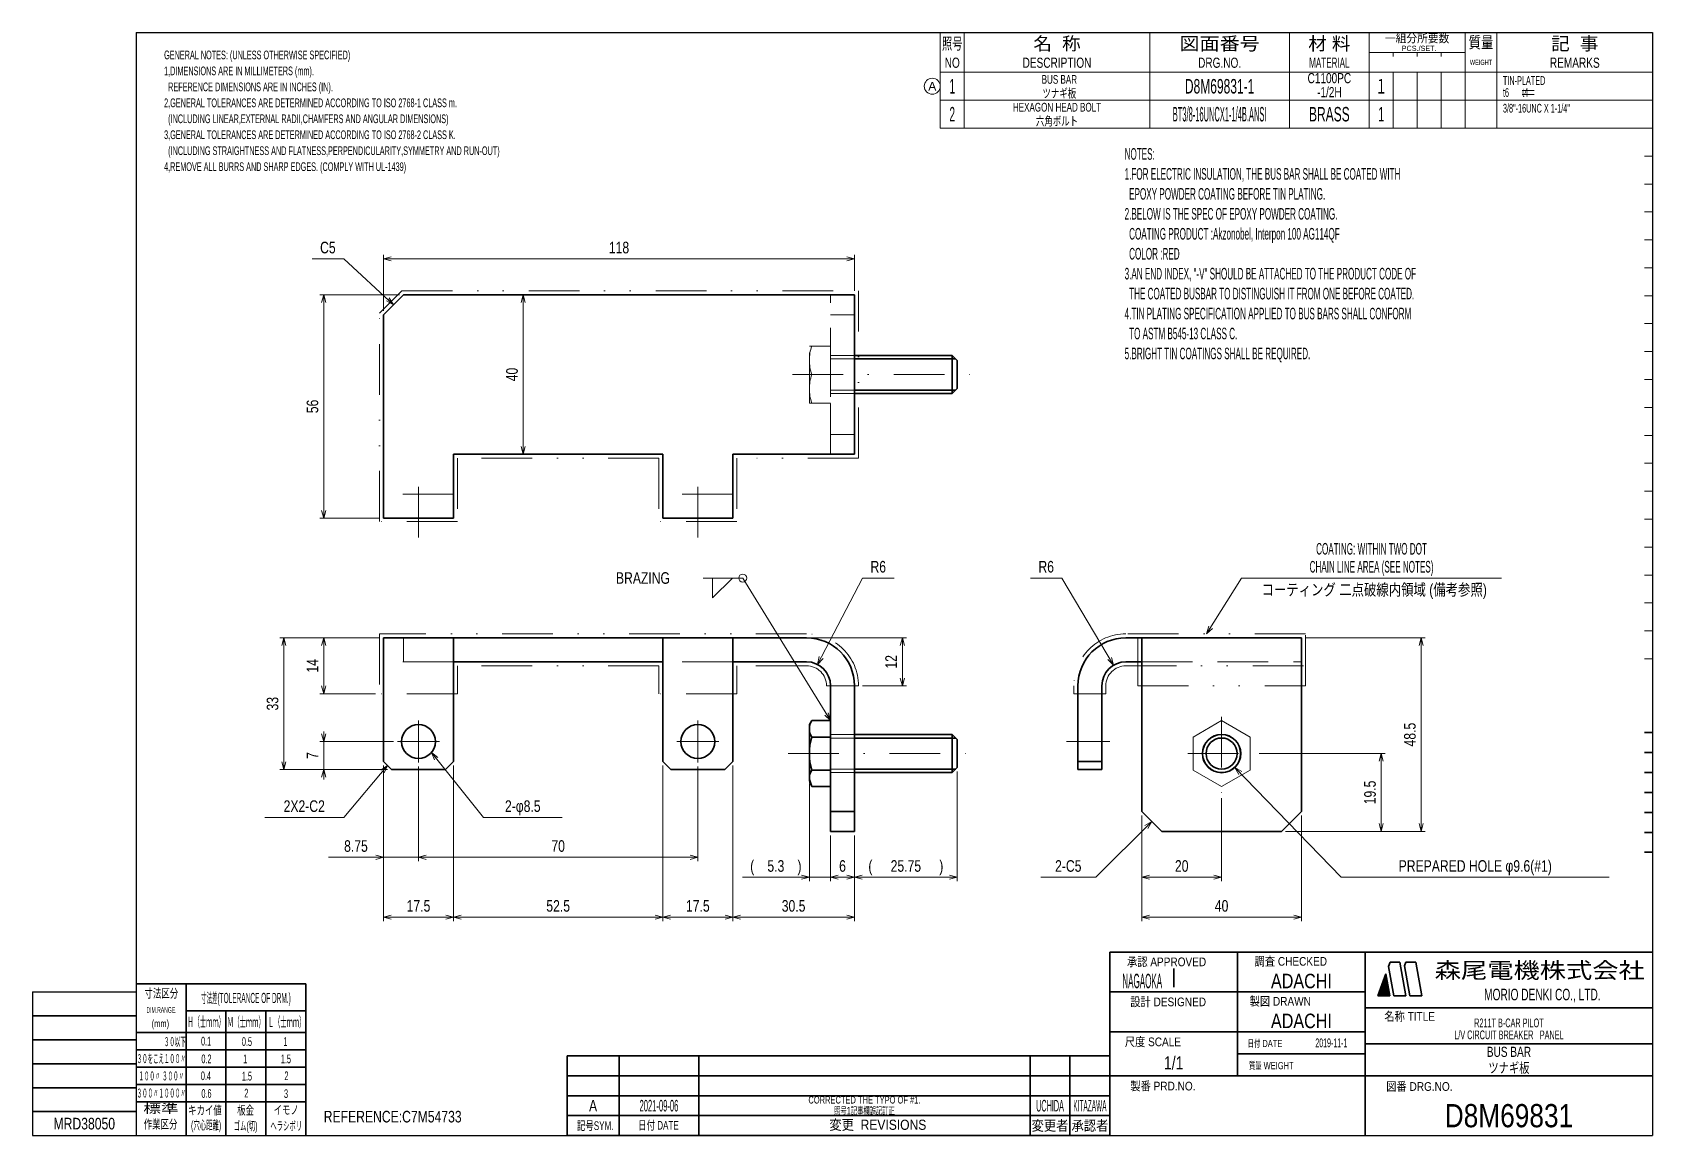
# Model space of a CAD drawing. Header units: millimetres. Extents: x 7 to 413, y 10 to 287.
import ezdxf
from ezdxf.enums import TextEntityAlignment as Align

# ---------------------------------------------------------------- set-up
doc = ezdxf.new("R2010")
doc.units = ezdxf.units.MM
for name, pattern in [('DASHDOT', [25.3, 12.7, -6.3, 0, -6.3]), ('DASHED', [19, 12.7, -6.3]), ('DIVIDE', [31.6, 12.7, -6.3, 0, -6.3, 0, -6.3])]:
    doc.linetypes.add(name, pattern=pattern)
for name, color, linetype in [('GR1_02', 7, 'Continuous'), ('GR1_03', 7, 'Continuous'), ('GR1_04', 7, 'Continuous'), ('GR1_16', 7, 'Continuous'), ('図面枠D8M', 7, 'Continuous'), ('表題、部品表', 7, 'Continuous'), ('表題、部品表_01', 7, 'Continuous'), ('表題、部品表_02', 7, 'Continuous'), ('表題、部品表_03', 7, 'Continuous')]:
    doc.layers.add(name, color=color, linetype=linetype)
doc.styles.add('HG丸ｺﾞｼｯｸM-PRO', font='')
doc.styles.get('HG丸ｺﾞｼｯｸM-PRO').set_extended_font_data('HG丸ｺﾞｼｯｸM-PRO')

# ---------------------------------------------------------------- blocks, each defined once
blk = doc.blocks.new('BLKF024')
at = {"layer": '図面枠D8M', "color": 4, "linetype": 'Continuous', "lineweight": 13}
for p, q in [((344.778471, 46.998727), (346.524087, 48.744343)), ((344.8594, 47.221078), (346.502888, 48.864566)), ((344.940329, 47.443428), (346.48169, 48.984789)), ((345.021258, 47.665778), (346.460491, 49.105012)), ((345.102186, 47.888128), (346.439293, 49.225235)), ((345.183115, 48.110479), (346.418094, 49.345457)), ((345.264044, 48.332829), (346.396896, 49.46568)), ((345.344973, 48.555179), (346.375697, 49.585903)), ((345.425902, 48.777529), (346.354499, 49.706126)), ((345.506831, 48.999879), (346.3333, 49.826349)), ((345.58776, 49.22223), (346.312102, 49.946572)), ((345.668689, 49.44458), (346.290903, 50.066794)), ((345.749617, 49.66693), (346.269705, 50.187017)), ((345.830546, 49.88928), (346.248506, 50.30724)), ((345.911475, 50.111631), (346.227307, 50.427463)), ((345.992404, 50.333981), (346.206109, 50.547686)), ((346.073333, 50.556331), (346.18491, 50.667909)), ((346.154262, 50.778681), (346.163712, 50.788131)), ((344.157871, 45.246757), (346.693675, 47.782561)), ((344.211969, 45.442276), (346.672477, 47.902784)), ((344.292898, 45.664626), (346.651278, 48.023006)), ((344.299292, 45.246757), (346.714874, 47.662338)), ((344.373827, 45.886976), (346.63008, 48.143229)), ((344.440714, 45.246757), (346.736072, 47.542115)), ((344.454756, 46.109327), (346.608881, 48.263452)), ((344.535684, 46.331677), (346.587682, 48.383675)), ((344.582135, 45.246757), (346.757271, 47.421892)), ((344.616613, 46.554027), (346.566484, 48.503898)), ((344.697542, 46.776377), (346.545285, 48.624121)), ((344.723556, 45.246757), (346.778469, 47.301669)), ((344.864978, 45.246757), (346.799668, 47.181447)), ((345.006399, 45.246757), (346.820866, 47.061224)), ((345.147821, 45.246757), (346.842065, 46.941001)), ((345.289242, 45.246757), (346.863263, 46.820778)), ((345.430663, 45.246757), (346.884462, 46.700555)), ((345.572085, 45.246757), (346.90566, 46.580332)), ((345.713506, 45.246757), (346.926859, 46.46011)), ((345.854927, 45.246757), (346.948057, 46.339887)), ((345.996349, 45.246757), (346.969256, 46.219664)), ((346.13777, 45.246757), (346.990455, 46.099441)), ((346.279191, 45.246757), (347.011653, 45.979218)), ((346.420613, 45.246757), (347.032852, 45.858995)), ((346.562034, 45.246757), (347.05405, 45.738773)), ((346.703455, 45.246757), (347.075249, 45.61855)), ((346.844877, 45.246757), (347.096447, 45.498327)), ((346.986298, 45.246757), (347.117646, 45.378104)), ((347.12772, 45.246757), (347.138844, 45.257881))]:
    blk.add_line(p, q, dxfattribs=at)
blk = doc.blocks.new('BLKF023')
at = {"layer": '図面枠D8M', "color": 2, "linetype": 'Continuous', "lineweight": 25}
for p, q in [((33, 286.75), (413, 286.75)), ((33, 286.75), (33, 10.25)), ((413, 286.75), (413, 10.25)), ((7, 46.25), (7, 10.25)), ((7, 46.25), (33, 46.25)), ((7, 10.25), (413, 10.25))]:
    blk.add_line(p, q, dxfattribs=at)
at = {"layer": '図面枠D8M', "color": 4, "linetype": 'Continuous', "lineweight": 13}
for p, q in [((413, 269.75), (411, 269.75)), ((413, 262.75), (411, 262.75)), ((413, 255.75), (411, 255.75)), ((413, 248.75), (411, 248.75)), ((413, 241.75), (411, 241.75)), ((413, 234.75), (411, 234.75)), ((413, 227.75), (411, 227.75)), ((413, 220.75), (411, 220.75)), ((413, 213.75), (411, 213.75)), ((413, 206.75), (411, 206.75)), ((413, 199.75), (411, 199.75)), ((413, 192.75), (411, 192.75)), ((413, 185.75), (411, 185.75)), ((413, 178.75), (411, 178.75)), ((413, 171.75), (411, 171.75)), ((413, 164.75), (411, 164.75)), ((413, 157.75), (411, 157.75)), ((413, 150.75), (411, 150.75)), ((413, 143.75), (411, 143.75)), ((413, 136.75), (411, 136.75)), ((411, 129.75), (413, 129.75))]:
    blk.add_line(p, q, dxfattribs=at)
at = {"layer": '図面枠D8M', "color": 3, "linetype": 'Continuous', "lineweight": 35}
for p, q in [((413, 111.25), (411, 111.25)), ((413, 106.25), (411, 106.25)), ((413, 101.25), (411, 101.25)), ((413, 96.25), (411, 96.25)), ((413, 91.25), (411, 91.25)), ((413, 86.25), (411, 86.25)), ((413, 81.25), (411, 81.25)), ((277, 56.25), (277, 10.25)), ((277, 56.25), (413, 56.25)), ((309, 56.25), (309, 25.25)), ((341, 56.25), (341, 10.25)), ((346.84, 52.65), (347.23, 53.75)), ((347.23, 53.75), (349.64, 53.75)), ((351.14, 45.25), (349.64, 53.75)), ((351.18, 53.75), (350.82, 52.76)), ((351.18, 53.75), (353.64, 53.75)), ((355.14, 45.25), (353.64, 53.75)), ((293, 52.17), (293, 47.48)), ((344.14, 45.25), (346.16, 50.8)), ((347.14, 45.25), (346.16, 50.8)), ((348.14, 45.25), (346.84, 52.65)), ((352.14, 45.25), (350.82, 52.76)), ((33, 48.25), (75.5, 48.25)), ((45.5, 48.25), (45.5, 10.25)), ((75.5, 48.25), (75.5, 10.25)), ((277, 46.25), (341, 46.25)), ((344.14, 45.25), (347.14, 45.25)), ((348.14, 45.25), (351.14, 45.25)), ((352.14, 45.25), (355.14, 45.25)), ((45.5, 41.55), (75.5, 41.55)), ((55.5, 41.55), (55.5, 10.25)), ((65.5, 41.55), (65.5, 10.25)), ((341, 42.25), (413, 42.25)), ((7, 40.25), (33, 40.25)), ((7, 34.25), (33, 34.25)), ((33, 36.05), (75.5, 36.05)), ((277, 36.25), (341, 36.25)), ((341, 33.25), (413, 33.25)), ((33, 31.72), (75.5, 31.72)), ((309, 30.75), (341, 30.75)), ((7, 28.25), (33, 28.25)), ((33, 27.4), (75.5, 27.4)), ((277, 25.25), (413, 25.25)), ((7, 22.25), (33, 22.25)), ((33, 23.07), (75.5, 23.07)), ((33, 16.25), (7, 16.25)), ((33, 18.75), (75.5, 18.75))]:
    blk.add_line(p, q, dxfattribs=at)
at = {"layer": '図面枠D8M', "color": 4, "linetype": 'Continuous', "lineweight": 13}
blk.add_blockref('BLKF024', (0, 0), dxfattribs=at)
at = {"layer": '図面枠D8M', "color": 4, "linetype": 'Continuous', "lineweight": 13, "style": 'HG丸ｺﾞｼｯｸM-PRO'}
for s, height, width, p in [('承認 APPROVED', 2.1818, 0.863151, (291.21, 53.79)), ('調査 CHECKED', 2.182, 0.863174, (322.34, 53.92)), ('寸法差(TOLERANCE OF DRM.)', 2.5455, 0.382528, (60.52, 44.75)), ('設計 DESIGNED', 2.1818, 0.862613, (291.61, 43.76)), ('製図 DRAWN', 2.182, 0.863099, (319.7, 43.9)), ('DIM.RANGE.', 1.455, 0.522543, (39.35, 41.74)), ('名称 TITLE', 2.182, 0.862489, (352.13, 40.11)), ('Ｈ（士ｍｍ）', 2.545, 0.439786, (50.53, 38.76)), ('Ｍ（士ｍｍ）', 2.545, 0.439786, (60.52, 38.71)), ('Ｌ（士ｍｍ）', 2.545, 0.439786, (70.7, 38.71)), ('３０以下', 2.182, 0.44793, (42.7, 33.77)), ('0.1', 2.182, 0.522424, (50.53, 33.92)), ('0.5', 2.182, 0.522424, (60.76, 33.82)), ('1', 2.18, 0.521199, (70.42, 33.82)), ('尺度 SCALE', 2.182, 0.862581, (287.78, 33.74)), ('日付 DATE', 1.818, 0.618255, (315.88, 33.34)), ('３０をこえ１００〃', 2.182, 0.44793, (39.29, 29.52)), ('0.2', 2.182, 0.522424, (50.62, 29.48)), ('1', 2.18, 0.521199, (60.33, 29.48)), ('1.5', 2.182, 0.522424, (70.52, 29.48)), ('質量 WEIGHT', 1.818, 0.618812, (317.46, 27.8)), ('１００〃 ３００〃', 2.182, 0.448161, (39.29, 25.18)), ('0.4', 2.182, 0.522424, (50.48, 25.24)), ('1.5', 2.182, 0.522424, (60.76, 25.15)), ('2', 2.18, 0.521199, (70.66, 25.24)), ('３００〃１０００〃', 2.182, 0.44793, (39.29, 20.89)), ('0.6', 2.182, 0.522424, (50.62, 20.81)), ('2', 2.18, 0.521199, (60.62, 20.9)), ('3', 2.18, 0.521199, (70.56, 20.76)), ('製番 PRD.NO.', 2.182, 0.863299, (290.29, 22.66)), ('図番 DRG.NO.', 2.182, 0.863083, (354.56, 22.56)), ('キカイ値', 2.182, 0.692256, (50.24, 16.58)), ('板金', 2.182, 0.692256, (60.43, 16.58)), ('イモノ', 2.182, 0.692256, (70.61, 16.67))]:
    blk.add_text(s, height=height, dxfattribs=dict(at, width=width)).set_placement(p, align=Align.MIDDLE_CENTER)
at = {"layer": '図面枠D8M', "color": 2, "linetype": 'Continuous', "lineweight": 25, "style": 'HG丸ｺﾞｼｯｸM-PRO', "width": 1.206081}
blk.add_text('森尾電機株式会社', height=4, dxfattribs=at).set_placement((384.72, 51.68), align=Align.MIDDLE_CENTER)
at = {"layer": '図面枠D8M', "color": 4, "linetype": 'Continuous', "lineweight": 13, "style": 'HG丸ｺﾞｼｯｸM-PRO'}
for s, height, width, p in [('寸法区分', 2.182, 0.692256, (39.31, 44.15)), ('(mm)', 1.818, 0.619256, (39.07, 36.89)), ('標準', 2.182, 1.489301, (39.21, 15.25)), ('作業区分', 2.182, 0.692256, (39.12, 11.35)), ('(穴心距離)', 2.182, 0.521231, (50.53, 11.11)), ('ゴム(切)', 2.182, 0.521232, (60.43, 10.92)), ('ヘラシボリ', 2.182, 0.521228, (70.61, 10.92))]:
    blk.add_text(s, height=height, dxfattribs=dict(at, width=width)).set_placement(p, align=Align.BOTTOM_CENTER)
at = {"layer": '図面枠D8M', "color": 3, "linetype": 'Continuous', "lineweight": 35, "style": 'HG丸ｺﾞｼｯｸM-PRO', "width": 0.652197}
blk.add_text('MORIO DENKI CO., LTD.', height=2.9091, dxfattribs=at).set_placement((385.38, 45.61), align=Align.MIDDLE_CENTER)
blk = doc.blocks.new('BLKF025')
at = {"layer": '図面枠D8M', "color": 3, "linetype": 'Continuous', "lineweight": 35, "style": 'HG丸ｺﾞｼｯｸM-PRO'}
for s, height, width, p in [('NAGAOKA', 3.636, 0.414524, (285.11, 49)), ('ADACHI', 3.636, 0.830909, (325, 49)), ('ADACHI', 3.636, 0.830909, (325, 39)), ('L/V CIRCUIT BREAKER\u3000PANEL', 2.1818, 0.522183, (377, 35.5)), ('R211T B-CAR PILOT', 2.1818, 0.522123, (377, 38.5)), ('2019-11-1', 2.182, 0.482367, (332.5, 33.5)), ('BUS BAR', 2.545, 0.742441, (377, 31.25)), ('1/1', 3.273, 0.80628, (293, 28.5)), ('A', 2.91, 0.782973, (147.5, 17.75)), ('2021-09-06', 2.909, 0.488281, (164, 17.75)), ('UCHIDA', 2.909, 0.3908, (262, 17.75)), ('KITAZAWA', 2.909, 0.335, (272, 17.75)), ('D8M69831', 5.818, 0.845432, (377, 15.25))]:
    blk.add_text(s, height=height, dxfattribs=dict(at, width=width)).set_placement(p, align=Align.MIDDLE_CENTER)
at = {"layer": '図面枠D8M', "color": 3, "linetype": 'Continuous', "lineweight": 35, "style": 'HG丸ｺﾞｼｯｸM-PRO', "width": 0.618454}
blk.add_text('CORRECTED THE TYPO OF #1.', height=1.8182, dxfattribs=at).set_placement((215.5, 17.75), align=Align.BOTTOM_CENTER)
blk = doc.blocks.new('BLKF027')
at = {"layer": '図面枠D8M', "color": 3, "linetype": 'Continuous', "lineweight": 35}
for p, q in [((141, 15.25), (277, 15.25)), ((141, 15.25), (141, 10.25)), ((154, 15.25), (154, 10.25)), ((174, 15.25), (174, 10.25)), ((257, 15.25), (257, 10.25)), ((267, 15.25), (267, 10.25)), ((277, 15.25), (277, 10.25)), ((141, 10.25), (277, 10.25))]:
    blk.add_line(p, q, dxfattribs=at)
at = {"layer": '図面枠D8M', "color": 4, "linetype": 'Continuous', "lineweight": 13, "style": 'HG丸ｺﾞｼｯｸM-PRO'}
for s, height, width, p in [('記号SYM.', 2.182, 0.69227, (148.03, 12.74)), ('日付 DATE', 2.182, 0.692507, (163.87, 12.83)), ('変更  REVISIONS', 2.5455, 0.887352, (218.85, 12.97)), ('変更者', 2.545, 0.887717, (262, 12.75)), ('承認者', 2.545, 0.887717, (272, 12.75))]:
    blk.add_text(s, height=height, dxfattribs=dict(at, width=width)).set_placement(p, align=Align.MIDDLE_CENTER)
blk = doc.blocks.new('BLKF026')
at = {"layer": '図面枠D8M', "color": 3, "linetype": 'Continuous', "lineweight": 35}
blk.add_blockref('BLKF027', (0, 0), dxfattribs=at)
blk = doc.blocks.new('BLKF029')
at = {"layer": '図面枠D8M', "color": 3, "linetype": 'Continuous', "lineweight": 35}
for p, q in [((141, 20.25), (277, 20.25)), ((141, 20.25), (141, 15.25)), ((154, 20.25), (154, 15.25)), ((174, 20.25), (174, 15.25)), ((257, 20.25), (257, 15.25)), ((267, 20.25), (267, 15.25)), ((277, 20.25), (277, 15.25)), ((141, 15.25), (277, 15.25))]:
    blk.add_line(p, q, dxfattribs=at)
blk = doc.blocks.new('BLKF028')
at = {"layer": '図面枠D8M', "color": 3, "linetype": 'Continuous', "lineweight": 35}
blk.add_blockref('BLKF029', (0, 0), dxfattribs=at)
blk = doc.blocks.new('BLKF031')
at = {"layer": '図面枠D8M', "color": 3, "linetype": 'Continuous', "lineweight": 35}
for p, q in [((141, 25.25), (277, 25.25)), ((141, 25.25), (141, 20.25)), ((154, 25.25), (154, 20.25)), ((174, 25.25), (174, 20.25)), ((257, 25.25), (257, 20.25)), ((267, 25.25), (267, 20.25)), ((277, 25.25), (277, 20.25)), ((141, 20.25), (277, 20.25))]:
    blk.add_line(p, q, dxfattribs=at)
blk = doc.blocks.new('BLKF030')
at = {"layer": '図面枠D8M', "color": 3, "linetype": 'Continuous', "lineweight": 35}
blk.add_blockref('BLKF031', (0, 0), dxfattribs=at)
blk = doc.blocks.new('BLKF033')
at = {"layer": '図面枠D8M', "color": 3, "linetype": 'Continuous', "lineweight": 35}
for p, q in [((141, 30.25), (277, 30.25)), ((141, 30.25), (141, 25.25)), ((154, 30.25), (154, 25.25)), ((174, 30.25), (174, 25.25)), ((257, 30.25), (257, 25.25)), ((267, 30.25), (267, 25.25)), ((277, 30.25), (277, 25.25)), ((141, 25.25), (277, 25.25))]:
    blk.add_line(p, q, dxfattribs=at)
blk = doc.blocks.new('BLKF032')
at = {"layer": '図面枠D8M', "color": 3, "linetype": 'Continuous', "lineweight": 35}
blk.add_blockref('BLKF033', (0, 0), dxfattribs=at)
blk = doc.blocks.new('BLKF034')
at = {"layer": '表題、部品表_02', "color": 4, "linetype": 'Continuous', "lineweight": 13}
for p, q in [((234.5, 276.75), (234.5, 269.75)), ((234.5, 276.75), (413, 276.75)), ((240.5, 276.75), (240.5, 269.75)), ((287, 276.75), (287, 269.75)), ((322, 276.75), (322, 269.75)), ((342, 276.75), (342, 269.75)), ((348, 276.75), (348, 269.75)), ((354, 276.75), (354, 269.75)), ((360, 269.75), (360, 276.75)), ((366, 276.75), (366, 269.75)), ((374, 276.75), (374, 269.75)), ((413, 276.75), (413, 269.75)), ((234.5, 269.75), (413, 269.75))]:
    blk.add_line(p, q, dxfattribs=at)
blk = doc.blocks.new('BLKF037')
at = {"layer": '表題、部品表_01', "color": 4, "linetype": 'Continuous', "lineweight": 13}
for p, q in [((234.5, 286.75), (234.5, 276.75)), ((234.5, 286.75), (413, 286.75)), ((240.5, 286.75), (240.5, 276.75)), ((287, 286.75), (287, 276.75)), ((322, 286.75), (322, 276.75)), ((342, 286.75), (342, 276.75)), ((366, 286.75), (366, 276.75)), ((374, 286.75), (374, 276.75)), ((413, 286.75), (413, 276.75)), ((342, 281.75), (366, 281.75)), ((348, 280.75), (348, 281.75)), ((354, 281.75), (354, 280.75)), ((360, 281.75), (360, 280.75)), ((234.5, 276.75), (413, 276.75))]:
    blk.add_line(p, q, dxfattribs=at)
at = {"layer": '表題、部品表_01', "color": 3, "linetype": 'Continuous', "lineweight": 35, "style": 'HG丸ｺﾞｼｯｸM-PRO'}
for s, height, width, p in [('照号', 2.909, 0.651535, (237.5, 283.95)), ('名  称', 3.273, 1.042426, (263.75, 283.95)), ('図面番号', 3.273, 1.127518, (304.5, 283.95)), ('材 料', 3.273, 1.042439, (332, 283.95)), ('一組分所要数', 2.036, 0.966638, (354, 285.25)), ('質量', 2.909, 0.781842, (370, 284.25)), ('記  事', 3.273, 1.042426, (393.5, 283.95)), ('NO', 2.545, 0.740841, (237.5, 279.15)), ('DESCRIPTION', 2.5455, 0.741365, (263.75, 279.15)), ('DRG.NO.', 2.545, 0.741189, (304.5, 279.15)), ('MATERIAL', 2.545, 0.594756, (332, 279.15)), ('PCS./SET.', 1.309, 0.862935, (354.5, 282.75)), ('REMARKS', 2.545, 0.742803, (393.5, 279.15)), ('WEIGHT', 1.309, 0.635507, (370, 279.25))]:
    blk.add_text(s, height=height, dxfattribs=dict(at, width=width)).set_placement(p, align=Align.MIDDLE_CENTER)
blk = doc.blocks.new('BLKF036')
at = {"layer": '表題、部品表_01', "color": 3, "linetype": 'Continuous', "lineweight": 13}
blk.add_blockref('BLKF037', (0, 0), dxfattribs=at)
blk = doc.blocks.new('BLKF038')
at = {"layer": 'GR1_03', "color": 4, "linetype": 'DASHED', "lineweight": 13}
for p, q in [((201.7, 193.85), (201.7, 208.15)), ((201.7, 208.15), (207, 208.15)), ((207, 208.15), (207, 193.85)), ((207, 205.76), (213, 205.76)), ((207, 204.9), (213, 204.9)), ((202.28, 201), (207, 201)), ((207, 197.1), (213, 197.1)), ((207, 196.24), (213, 196.24)), ((207, 193.85), (201.7, 193.85))]:
    blk.add_line(p, q, dxfattribs=at)
at = {"layer": 'GR1_03', "color": 3, "linetype": 'Continuous', "lineweight": 35}
for p, q in [((213, 205.76), (237.5, 205.76)), ((213, 204.9), (238.3, 204.9)), ((237.5, 196.24), (237.5, 205.76)), ((237.5, 205.76), (238.75, 204.51)), ((238.75, 197.49), (238.75, 204.51)), ((213, 197.1), (238.3, 197.1)), ((213, 196.24), (237.5, 196.24)), ((237.5, 196.24), (238.75, 197.49))]:
    blk.add_line(p, q, dxfattribs=at)
at = {"layer": 'GR1_03', "color": 4, "linetype": 'DASHDOT', "lineweight": 13}
blk.add_line((197.43, 201), (244.45, 201), dxfattribs=at)
at = {"layer": 'GR1_03', "color": 4, "linetype": 'DASHED', "lineweight": 13}
for centre in [(213, 204.58), (213, 197.43)]:
    blk.add_arc(centre, 11.3, 161.5521, 198.4479, dxfattribs=at)
blk = doc.blocks.new('BLKF039')
at = {"layer": 'GR1_02', "color": 3, "linetype": 'Continuous', "lineweight": 35}
for p, q in [((201, 135), (95, 135)), ((95, 104), (95, 135)), ((112.5, 104), (112.5, 135)), ((165, 104), (165, 135)), ((182.5, 104), (182.5, 135)), ((165, 129), (112.5, 129)), ((201, 129), (182.5, 129)), ((207, 123), (207, 86.5)), ((213, 86.5), (213, 123)), ((95, 104), (97, 102)), ((110.5, 102), (97, 102)), ((112.5, 104), (110.5, 102)), ((165, 104), (167, 102)), ((180.5, 102), (167, 102)), ((180.5, 102), (182.5, 104)), ((213, 91.5), (207, 91.5)), ((213, 86.5), (207, 86.5))]:
    blk.add_line(p, q, dxfattribs=at)
at = {"layer": 'GR1_02', "color": 4, "linetype": 'DASHED', "lineweight": 13}
for p, q in [((100, 129), (100, 135)), ((112.5, 129), (95, 129)), ((182.5, 129), (165, 129))]:
    blk.add_line(p, q, dxfattribs=at)
at = {"layer": 'GR1_02', "color": 4, "linetype": 'DASHDOT', "lineweight": 13}
for p, q in [((103.75, 103.75), (103.75, 114.25)), ((173.75, 103.75), (173.75, 114.25)), ((98.5, 109), (109, 109)), ((168.5, 109), (179, 109))]:
    blk.add_line(p, q, dxfattribs=at)
at = {"layer": 'GR1_02', "color": 3, "linetype": 'Continuous', "lineweight": 35}
for centre in [(103.75, 109), (173.75, 109)]:
    blk.add_circle(centre, 4.25, dxfattribs=at)
for radius in [12, 6]:
    blk.add_arc((201, 123), radius, 360, 90, dxfattribs=at)
blk = doc.blocks.new('BLKF040')
at = {"layer": 'GR1_04', "color": 4, "linetype": 'DIVIDE', "lineweight": 13}
for p, q in [((94, 216.41), (99.59, 222)), ((99.59, 222), (214, 222)), ((214, 180), (214, 222)), ((94, 164.15), (94, 216.41)), ((113.5, 180), (113.5, 164.15)), ((164, 180), (113.5, 180)), ((164, 180), (164, 164.15)), ((214, 180), (183.5, 180)), ((183.5, 180), (183.5, 164.15)), ((113.5, 164.15), (94, 164.15)), ((183.5, 164.15), (164, 164.15))]:
    blk.add_line(p, q, dxfattribs=at)
blk = doc.blocks.new('BLKF041')
at = {"layer": 'GR1_04', "color": 4, "linetype": 'DIVIDE', "lineweight": 13}
for p, q in [((201, 136), (94, 136)), ((94, 136), (94, 121)), ((113.5, 121), (113.5, 128)), ((164, 128), (113.5, 128)), ((164, 121), (164, 128)), ((201, 128), (183.5, 128)), ((183.5, 121), (183.5, 128)), ((206, 123), (214, 123)), ((113.5, 121), (94, 121)), ((183.5, 121), (164, 121))]:
    blk.add_line(p, q, dxfattribs=at)
for radius in [13, 5]:
    blk.add_arc((201, 123), radius, 360, 90, dxfattribs=at)
blk = doc.blocks.new('BLKF042')
at = {"layer": 'GR1_03', "color": 3, "linetype": 'Continuous', "lineweight": 35}
for p, q in [((202.28, 114.26), (201.7, 113.25)), ((202.28, 114.26), (207, 114.26)), ((207, 114.26), (207, 97.74)), ((201.7, 113.25), (201.7, 99.5)), ((202.28, 110.13), (207, 110.13)), ((213, 110.76), (237.5, 110.76)), ((213, 109.9), (238.36, 109.9)), ((237.5, 110.76), (237.5, 101.24)), ((237.5, 110.76), (238.75, 109.51)), ((238.75, 109.51), (238.75, 102.49)), ((202.28, 101.87), (207, 101.87)), ((213, 102.1), (238.36, 102.1)), ((237.5, 101.24), (238.75, 102.49)), ((201.7, 99.5), (202.28, 97.74)), ((202.28, 97.74), (207, 97.74)), ((213, 101.24), (237.5, 101.24))]:
    blk.add_line(p, q, dxfattribs=at)
at = {"layer": 'GR1_03', "color": 4, "linetype": 'DASHED', "lineweight": 13}
for p, q in [((207, 110.76), (213, 110.76)), ((207, 109.9), (213, 109.9)), ((207, 102.1), (213, 102.1)), ((207, 101.24), (213, 101.24))]:
    blk.add_line(p, q, dxfattribs=at)
at = {"layer": 'GR1_03', "color": 4, "linetype": 'DASHDOT', "lineweight": 13}
blk.add_line((196.39, 106), (241.86, 106), dxfattribs=at)
at = {"layer": 'GR1_03', "color": 3, "linetype": 'Continuous', "lineweight": 35}
for centre, radius, start, end in [((205.66, 112.19), 3.96, 148.5802, 211.4198), ((216.67, 106), 14.97, 163.9892, 196.0108), ((205.66, 99.81), 3.96, 148.5802, 211.4198)]:
    blk.add_arc(centre, radius, start, end, dxfattribs=at)
blk = doc.blocks.new('BLKF044')
at = {"layer": 'GR1_02', "color": 3, "linetype": 'Continuous', "lineweight": 35}
for p, q in [((100, 221), (95, 216)), ((213, 221), (100, 221)), ((95, 165), (95, 216)), ((112.5, 165), (112.5, 181)), ((165, 165), (165, 181)), ((182.5, 165), (182.5, 181)), ((112.5, 165), (95, 165)), ((182.5, 165), (165, 165))]:
    blk.add_line(p, q, dxfattribs=at)
at = {"layer": 'GR1_02', "color": 4, "linetype": 'DASHED', "lineweight": 13}
for p, q in [((112.5, 171), (95, 171)), ((182.5, 171), (165, 171))]:
    blk.add_line(p, q, dxfattribs=at)
blk = doc.blocks.new('BLKF043')
at = {"layer": 'GR1_02', "color": 4, "linetype": 'DASHED', "lineweight": 13}
for p, q in [((207, 181), (207, 221)), ((207, 216), (213, 216)), ((207, 186), (213, 186))]:
    blk.add_line(p, q, dxfattribs=at)
at = {"layer": 'GR1_02', "color": 3, "linetype": 'Continuous', "lineweight": 35}
for p, q in [((213, 181), (213, 221)), ((165, 181), (112.5, 181)), ((213, 181), (182.5, 181))]:
    blk.add_line(p, q, dxfattribs=at)
at = {"layer": 'GR1_02', "color": 4, "linetype": 'DASHDOT', "lineweight": 13}
for p, q in [((103.75, 160.17), (103.75, 176.25)), ((173.75, 160.17), (173.75, 176.25))]:
    blk.add_line(p, q, dxfattribs=at)
at = {"layer": 'GR1_02', "color": 3, "linetype": 'Continuous', "lineweight": 35}
blk.add_blockref('BLKF044', (0, 0), dxfattribs=at)
blk = doc.blocks.new('BLKF045')
at = {"layer": 'GR1_03', "color": 4, "linetype": 'DASHED', "lineweight": 13}
for p, q in [((305, 114.26), (297.85, 110.13)), ((305, 114.26), (312.15, 110.13)), ((297.85, 110.13), (297.85, 101.87)), ((312.15, 101.87), (312.15, 110.13)), ((305, 97.74), (297.85, 101.87)), ((305, 97.74), (312.15, 101.87))]:
    blk.add_line(p, q, dxfattribs=at)
at = {"layer": 'GR1_03', "color": 4, "linetype": 'DASHDOT', "lineweight": 13}
for p, q in [((305, 115.24), (305, 95.84)), ((296.51, 106), (313.44, 106))]:
    blk.add_line(p, q, dxfattribs=at)
at = {"layer": 'GR1_03', "color": 3, "linetype": 'Continuous', "lineweight": 35}
for radius in [4.76, 3.9]:
    blk.add_circle((305, 106), radius, dxfattribs=at)
blk = doc.blocks.new('BLKF046')
at = {"layer": 'GR1_02', "color": 3, "linetype": 'Continuous', "lineweight": 35}
for p, q in [((281, 135), (325, 135)), ((285, 135), (285, 91.5)), ((325, 135), (325, 91.5)), ((281, 129), (285, 129)), ((269, 102), (269, 123)), ((275, 123), (275, 102)), ((269, 104), (275, 104)), ((275, 102), (269, 102)), ((290, 86.5), (285, 91.5)), ((320, 86.5), (325, 91.5)), ((320, 86.5), (290, 86.5))]:
    blk.add_line(p, q, dxfattribs=at)
at = {"layer": 'GR1_02', "color": 4, "linetype": 'DASHED', "lineweight": 13}
blk.add_line((285, 129), (325, 129), dxfattribs=at)
at = {"layer": 'GR1_02', "color": 4, "linetype": 'DASHDOT', "lineweight": 13}
blk.add_line((266.17, 109), (276.99, 109), dxfattribs=at)
at = {"layer": 'GR1_02', "color": 3, "linetype": 'Continuous', "lineweight": 35}
for radius in [12, 6]:
    blk.add_arc((281, 123), radius, 90, 180, dxfattribs=at)
blk = doc.blocks.new('BLKF047')
at = {"layer": 'GR1_04', "color": 4, "linetype": 'DIVIDE', "lineweight": 13}
for p, q in [((326, 136), (281, 136)), ((284, 123), (284, 135)), ((326, 123), (326, 136)), ((281, 128), (326, 128)), ((268, 123), (268, 121)), ((276, 121), (276, 123)), ((284, 123), (326, 123)), ((268, 121), (276, 121))]:
    blk.add_line(p, q, dxfattribs=at)
for radius in [13, 5]:
    blk.add_arc((281, 123), radius, 90, 180, dxfattribs=at)
blk = doc.blocks.new('FXTIP_ARROW_S')
at = {"color": 0, "linetype": 'Continuous', "lineweight": -2}
for q in [(-1, 0), (-0.97, 0.26), (-0.97, -0.26)]:
    blk.add_line((0, 0), q, dxfattribs=at)
blk = doc.blocks.new('FXTIP_ARROW_E')
at = {"color": 0, "linetype": 'Continuous', "lineweight": -2}
for q in [(-1, 0), (-0.97, 0.26), (-0.97, -0.26)]:
    blk.add_line((0, 0), q, dxfattribs=at)
blk = doc.blocks.new('BLKF048')
at = {"layer": '表題、部品表_02', "color": 4, "linetype": 'Continuous', "lineweight": 13}
for p, q in [((234.5, 269.75), (234.5, 262.75)), ((234.5, 269.75), (413, 269.75)), ((240.5, 269.75), (240.5, 262.75)), ((287, 269.75), (287, 262.75)), ((322, 269.75), (322, 262.75)), ((342, 269.75), (342, 262.75)), ((348, 269.75), (348, 262.75)), ((354, 269.75), (354, 262.75)), ((360, 262.75), (360, 269.75)), ((366, 269.75), (366, 262.75)), ((374, 269.75), (374, 262.75)), ((413, 269.75), (413, 262.75)), ((234.5, 262.75), (413, 262.75))]:
    blk.add_line(p, q, dxfattribs=at)
blk = doc.blocks.new('BLKF050')
at = {"layer": '表題、部品表', "color": 4, "linetype": 'Continuous', "lineweight": 13}
blk.add_circle((232.5, 273.25), 2, dxfattribs=at)
at = {"layer": '表題、部品表', "color": 4, "linetype": 'Continuous', "lineweight": 13, "style": 'HG丸ｺﾞｼｯｸM-PRO', "width": 1.042301}
blk.add_text('A', height=2.18, dxfattribs=at).set_placement((232.5, 273.25), align=Align.MIDDLE_CENTER)

msp = doc.modelspace()

# ---------------------------------------------------------------- linework, layer by layer
at = {"layer": 'GR1_02', "color": 3, "linetype": 'Continuous', "lineweight": 35}
msp.add_circle((305, 106), 4.8, dxfattribs=at)
at = {"layer": 'GR1_16', "color": 4, "linetype": 'Continuous', "lineweight": 13}
for p, q in [((85, 230), (77.08, 230)), ((97.5, 218.5), (85, 230)), ((95, 217), (95, 231)), ((95, 230), (213, 230)), ((213, 222), (213, 231)), ((99, 221), (79, 221)), ((80, 165), (80, 221)), ((130, 181), (130, 221)), ((94, 165), (79, 165)), ((185, 150), (175.08, 150)), ((177.4, 150), (177.4, 145)), ((177.4, 145), (182.4, 150)), ((207, 114.26), (185, 150)), ((203.76, 128.33), (215, 150)), ((215, 150), (222.92, 150)), ((265, 150), (257.08, 150)), ((277.94, 128.16), (265, 150)), ((301.23, 136), (310, 150)), ((310, 150), (375.14, 150)), ((94, 135), (69, 135)), ((70, 102), (70, 135)), ((94, 135), (79, 135)), ((80, 121), (80, 135)), ((202, 135), (226, 135)), ((225, 123), (225, 135)), ((326, 135), (356, 135)), ((355, 86.5), (355, 135)), ((215, 123), (226, 123)), ((93, 121), (79, 121)), ((80, 109), (80, 111.5)), ((97.5, 109), (79, 109)), ((80, 102), (80, 109)), ((106.97, 106.23), (120, 90)), ((314.44, 106), (346, 106)), ((345, 86.5), (345, 106)), ((96, 102), (69, 102)), ((96, 102), (79, 102)), ((80, 99.5), (80, 102)), ((96, 103), (85, 90)), ((95, 103), (95, 64)), ((95, 103), (95, 79)), ((103.75, 102.75), (103.75, 79)), ((112.5, 103), (112.5, 64)), ((165, 103), (165, 64)), ((173.75, 102.75), (173.75, 79)), ((182.5, 103), (182.5, 64)), ((308.34, 102.55), (335, 75)), ((201.7, 98.5), (201.7, 74)), ((238.75, 101.49), (238.75, 74)), ((305, 94.84), (305, 74)), ((85, 90), (65.24, 90)), ((120, 90), (139.76, 90)), ((285, 90.5), (285, 64)), ((285, 90.5), (285, 74)), ((325, 90.5), (325, 64)), ((207, 85.5), (207, 74)), ((213, 85.5), (213, 64)), ((213, 85.5), (213, 74)), ((287.5, 89), (273.5, 75)), ((321, 86.5), (356, 86.5)), ((321, 86.5), (346, 86.5)), ((81.16, 80), (95, 80)), ((95, 80), (103.75, 80)), ((103.75, 80), (173.75, 80)), ((184.9, 75), (201.7, 75)), ((201.7, 75), (207, 75)), ((207, 75), (213, 75)), ((213, 75), (238.75, 75)), ((273.5, 75), (259.66, 75)), ((285, 75), (305, 75)), ((335, 75), (402.12, 75)), ((95, 65), (112.5, 65)), ((112.5, 65), (165, 65)), ((165, 65), (182.5, 65)), ((182.5, 65), (213, 65)), ((285, 65), (325, 65))]:
    msp.add_line(p, q, dxfattribs=at)
msp.add_circle((185, 150), 1, dxfattribs=at)
at = {"layer": '表題、部品表_03', "color": 4, "linetype": 'Continuous', "lineweight": 13}
for p, q in [((380.34, 272.19), (383.34, 272.19)), ((380.34, 271.19), (383.34, 271.19))]:
    msp.add_line(p, q, dxfattribs=at)

# ---------------------------------------------------------------- block references
at = {"layer": 'GR1_02', "color": 4, "linetype": 'Continuous', "lineweight": 13}
msp.add_blockref('BLKF043', (0, 0), dxfattribs=at)
at = {"layer": 'GR1_02', "color": 3, "linetype": 'Continuous', "lineweight": 35}
for name in ['BLKF039', 'BLKF046']:
    msp.add_blockref(name, (0, 0), dxfattribs=at)
at = {"layer": 'GR1_03', "color": 4, "linetype": 'DASHED', "lineweight": 13}
for name in ['BLKF038', 'BLKF045']:
    msp.add_blockref(name, (0, 0), dxfattribs=at)
at = {"layer": 'GR1_03', "color": 3, "linetype": 'Continuous', "lineweight": 35}
msp.add_blockref('BLKF042', (0, 0), dxfattribs=at)
at = {"layer": 'GR1_04', "color": 4, "linetype": 'DIVIDE', "lineweight": 13}
for name in ['BLKF040', 'BLKF041', 'BLKF047']:
    msp.add_blockref(name, (0, 0), dxfattribs=at)
at = {"layer": 'GR1_16', "color": 4, "linetype": 'Continuous', "lineweight": 13, "xscale": 2, "yscale": 2}
for name, p, rotation in [('FXTIP_ARROW_S', (95, 230), 180), ('FXTIP_ARROW_E', (213, 230), 360), ('FXTIP_ARROW_E', (80, 221), 90), ('FXTIP_ARROW_S', (97.5, 218.5), 317.3859440303889), ('FXTIP_ARROW_E', (130, 221), 90), ('FXTIP_ARROW_S', (130, 181), 270), ('FXTIP_ARROW_S', (80, 165), 270), ('FXTIP_ARROW_E', (70, 135), 90), ('FXTIP_ARROW_E', (80, 135), 90), ('FXTIP_ARROW_E', (225, 135), 90), ('FXTIP_ARROW_S', (301.23, 136), 237.934603990576), ('FXTIP_ARROW_E', (355, 135), 90), ('FXTIP_ARROW_S', (203.76, 128.33), 242.5924245621676), ('FXTIP_ARROW_S', (277.94, 128.16), 300.6506679570508), ('FXTIP_ARROW_S', (80, 121), 270), ('FXTIP_ARROW_S', (225, 123), 270), ('FXTIP_ARROW_S', (207, 114.26), 301.6118728080809), ('FXTIP_ARROW_S', (80, 109), 270), ('FXTIP_ARROW_S', (106.97, 106.23), 128.7659580469973), ('FXTIP_ARROW_E', (345, 106), 90), ('FXTIP_ARROW_S', (70, 102), 270), ('FXTIP_ARROW_E', (80, 102), 90), ('FXTIP_ARROW_S', (96, 103), 49.76364169072558), ('FXTIP_ARROW_S', (308.34, 102.55), 134.0608090538512), ('FXTIP_ARROW_S', (287.5, 89), 45.00000000000524), ('FXTIP_ARROW_S', (345, 86.5), 270), ('FXTIP_ARROW_S', (355, 86.5), 270), ('FXTIP_ARROW_E', (95, 80), 360), ('FXTIP_ARROW_S', (103.75, 80), 180), ('FXTIP_ARROW_E', (173.75, 80), 360), ('FXTIP_ARROW_E', (201.7, 75), 360), ('FXTIP_ARROW_S', (207, 75), 180), ('FXTIP_ARROW_E', (213, 75), 360), ('FXTIP_ARROW_S', (213, 75), 180), ('FXTIP_ARROW_E', (238.75, 75), 360), ('FXTIP_ARROW_S', (285, 75), 180), ('FXTIP_ARROW_E', (305, 75), 360), ('FXTIP_ARROW_S', (95, 65), 180), ('FXTIP_ARROW_E', (112.5, 65), 360), ('FXTIP_ARROW_S', (112.5, 65), 180), ('FXTIP_ARROW_E', (165, 65), 360), ('FXTIP_ARROW_S', (165, 65), 180), ('FXTIP_ARROW_E', (182.5, 65), 360), ('FXTIP_ARROW_S', (182.5, 65), 180), ('FXTIP_ARROW_E', (213, 65), 360), ('FXTIP_ARROW_S', (285, 65), 180), ('FXTIP_ARROW_E', (325, 65), 360)]:
    msp.add_blockref(name, p, dxfattribs=dict(at, rotation=rotation))
at = {"layer": '図面枠D8M', "color": 4, "linetype": 'Continuous', "lineweight": 13}
msp.add_blockref('BLKF023', (0, 0), dxfattribs=at)
at = {"layer": '図面枠D8M', "color": 3, "linetype": 'Continuous', "lineweight": 35}
for name in ['BLKF025', 'BLKF032', 'BLKF030', 'BLKF028', 'BLKF026']:
    msp.add_blockref(name, (0, 0), dxfattribs=at)
at = {"layer": '表題、部品表', "color": 4, "linetype": 'Continuous', "lineweight": 13}
msp.add_blockref('BLKF050', (0, 0), dxfattribs=at)
at = {"layer": '表題、部品表_01', "color": 3, "linetype": 'Continuous', "lineweight": 13}
msp.add_blockref('BLKF036', (0, 0), dxfattribs=at)
at = {"layer": '表題、部品表_02', "color": 4, "linetype": 'Continuous', "lineweight": 13}
for name in ['BLKF034', 'BLKF048']:
    msp.add_blockref(name, (0, 0), dxfattribs=at)

# ---------------------------------------------------------------- texts
at = {"layer": 'GR1_16', "color": 3, "linetype": 'Continuous', "lineweight": 35, "style": 'HG丸ｺﾞｼｯｸM-PRO'}
for s, height, width, p in [('C5', 2.909, 0.78334, (81.04, 230.5)), ('COATING: WITHIN TWO DOT', 2.9091, 0.522323, (342.57, 155)), ('R6', 2.909, 0.783055, (218.96, 150.5)), ('R6', 2.909, 0.783055, (261.04, 150.5)), ('CHAIN LINE AREA (SEE NOTES)', 2.9091, 0.522176, (342.57, 150.5)), ('2X2-C2', 2.909, 0.783464, (75.12, 90.5)), ('2-φ8.5', 2.909, 0.783565, (129.88, 90.5)), ('2-C5', 2.909, 0.783285, (266.58, 75.5)), ('PREPARED HOLE φ9.6(#1)', 2.9091, 0.783308, (368.56, 75.5))]:
    msp.add_text(s, height=height, dxfattribs=dict(at, width=width)).set_placement(p, align=Align.BOTTOM_CENTER)
for s, height, rotation, width, p in [('118', 2.909, 0, 0.784542, (154, 230.5)), ('40', 2.909, 90, 0.784542, (129.5, 201)), ('56', 2.909, 90, 0.784542, (79.5, 193)), ('12', 2.909, 90, 0.784542, (224.5, 129)), ('14', 2.909, 90, 0.784542, (79.5, 128)), ('33', 2.909, 90, 0.784542, (69.5, 118.5)), ('48.5', 2.909, 90, 0.784749, (354.5, 110.75)), ('7', 2.91, 90, 0.784542, (79.5, 105.5)), ('19.5', 2.909, 90, 0.784749, (344.5, 96.25)), ('8.75', 2.909, 0, 0.784749, (88.08, 80.5)), ('70', 2.909, 0, 0.784542, (138.75, 80.5)), ('(', 2.91, 0, 0.781868, (187.38, 75.5)), ('5.3', 2.909, 0, 0.784839, (193.3, 75.5)), (')', 2.91, 0, 0.781868, (199.22, 75.5)), ('6', 2.91, 0, 0.784542, (210, 75.5)), ('(', 2.91, 0, 0.781868, (216.99, 75.5)), ('25.75', 2.909, 0, 0.7847, (225.88, 75.5)), (')', 2.91, 0, 0.781868, (234.76, 75.5)), ('20', 2.909, 0, 0.784542, (295, 75.5)), ('17.5', 2.909, 0, 0.784749, (103.75, 65.5)), ('52.5', 2.909, 0, 0.784749, (138.75, 65.5)), ('17.5', 2.909, 0, 0.784749, (173.75, 65.5)), ('30.5', 2.909, 0, 0.784749, (197.75, 65.5)), ('40', 2.909, 0, 0.784542, (305, 65.5))]:
    msp.add_text(s, height=height, rotation=rotation, dxfattribs=dict(at, width=width)).set_placement(p, align=Align.BOTTOM_CENTER)
at = {"layer": 'GR1_16', "color": 3, "linetype": 'Continuous', "lineweight": 35, "style": 'HG丸ｺﾞｼｯｸM-PRO', "width": 0.782288}
msp.add_text('BRAZING', height=2.909, dxfattribs=at).set_placement((160, 150), align=Align.MIDDLE_CENTER)
at = {"layer": 'GR1_16', "color": 3, "linetype": 'Continuous', "lineweight": 35, "style": 'HG丸ｺﾞｼｯｸM-PRO', "width": 0.781951}
msp.add_text('コーティング 二点破線内領域 (備考参照)', height=2.9091, rotation=360, dxfattribs=at).set_placement((343.24, 147.08), align=Align.MIDDLE_CENTER)
at = {"layer": '図面枠D8M', "color": 3, "linetype": 'Continuous', "lineweight": 35, "style": 'HG丸ｺﾞｼｯｸM-PRO'}
for s, width, p in [('GENERAL NOTES: (UNLESS OTHERWISE SPECIFIED)', 0.52211, (40, 282.19)), ('1,DIMENSIONS ARE IN MILLIMETERS (mm).', 0.522052, (40, 278.19)), ('  REFERENCE DIMENSIONS ARE IN INCHES (IN).', 0.522009, (40, 274.19)), ('2,GENERAL TOLERANCES ARE DETERMINED ACCORDING TO ISO 2768-1 CLASS m.', 0.522186, (40, 270.19)), ('  (INCLUDING LINEAR,EXTERNAL RADII,CHAMFERS AND ANGULAR DIMENSIONS)', 0.522355, (40, 266.19)), ('3,GENERAL TOLERANCES ARE DETERMINED ACCORDING TO ISO 2768-2 CLASS K.', 0.52223, (40, 262.19)), ('  (INCLUDING STRAIGHTNESS AND FLATNESS,PERPENDICULARITY,SYMMETRY AND RUN-OUT)', 0.522087, (40, 258.19)), ('4,REMOVE ALL BURRS AND SHARP EDGES. (COMPLY WITH UL-1439)', 0.52235, (40, 254.19))]:
    msp.add_text(s, height=2.1818, dxfattribs=dict(at, width=width)).set_placement(p, align=Align.TOP_LEFT)
for s, height, width, p in [('ツナギ板', 2.545, 0.741121, (377, 27.25)), ('照号1記事欄誤記訂正', 1.818, 0.619034, (215.5, 16.5)), ('MRD38050', 2.909, 0.783793, (20, 13.25))]:
    msp.add_text(s, height=height, dxfattribs=dict(at, width=width)).set_placement(p, align=Align.MIDDLE_CENTER)
at = {"layer": '図面枠D8M', "color": 3, "linetype": 'Continuous', "lineweight": 35, "style": 'HG丸ｺﾞｼｯｸM-PRO', "width": 0.783575}
msp.add_text('REFERENCE:C7M54733', height=2.9091, dxfattribs=at).set_placement((80, 15), align=Align.MIDDLE_LEFT)
at = {"layer": '表題、部品表', "color": 3, "linetype": 'Continuous', "lineweight": 35, "style": 'HG丸ｺﾞｼｯｸM-PRO'}
for s, height, width, p in [('NOTES:', 2.909, 0.521723, (280.7, 256.28)), ('1.FOR ELECTRIC INSULATION, THE BUS BAR SHALL BE COATED WITH ', 2.9091, 0.522417, (280.7, 251.28)), ('  EPOXY POWDER COATING BEFORE TIN PLATING.', 2.9091, 0.522634, (280.7, 246.28)), ('2.BELOW IS THE SPEC OF EPOXY POWDER COATING.', 2.9091, 0.522562, (280.7, 241.28)), ('  COATING PRODUCT :Akzonobel, Interpon 100 AG114QF', 2.9091, 0.522597, (280.7, 236.28)), ('  COLOR :RED', 2.9091, 0.522617, (280.7, 231.28)), ('3.AN END INDEX, "-V" SHOULD BE ATTACHED TO THE PRODUCT CODE OF ', 2.9091, 0.522378, (280.7, 226.28)), ('  THE COATED BUSBAR TO DISTINGUISH IT FROM ONE BEFORE COATED.', 2.9091, 0.522152, (280.7, 221.28)), ('4.TIN PLATING SPECIFICATION APPLIED TO BUS BARS SHALL CONFORM ', 2.9091, 0.522557, (280.7, 216.28)), ('  TO ASTM B545-13 CLASS C.', 2.9091, 0.522487, (280.7, 211.28)), ('5.BRIGHT TIN COATINGS SHALL BE REQUIRED.', 2.9091, 0.522387, (280.7, 206.28))]:
    msp.add_text(s, height=height, dxfattribs=dict(at, width=width)).set_placement(p, align=Align.MIDDLE_LEFT)
at = {"layer": '表題、部品表_03', "color": 3, "linetype": 'Continuous', "lineweight": 35, "style": 'HG丸ｺﾞｼｯｸM-PRO'}
for s, height, width, p in [('BUS BAR', 2.182, 0.692724, (264.34, 274.97)), ('1', 3.64, 0.521199, (237.5, 273.25)), ('ツナギ板', 2.182, 0.692256, (264.34, 271.47)), ('D8M69831-1', 3.636, 0.619404, (304.5, 273.25)), ('１', 3.64, 0.578238, (345, 273.25)), ('2', 3.64, 0.521199, (237.5, 266.25)), ('HEXAGON HEAD BOLT', 2.1818, 0.692201, (263.75, 268)), ('BT3/8-16UNCX1-1/4B.ANSI', 3.6364, 0.308742, (304.5, 266.25)), ('BRASS', 3.636, 0.618694, (332, 266.25)), ('1', 3.64, 0.576062, (345, 266.25)), ('六角ボルト', 2.182, 0.692256, (263.75, 264.5))]:
    msp.add_text(s, height=height, dxfattribs=dict(at, width=width)).set_placement(p, align=Align.MIDDLE_CENTER)
for s, width, p in [('C1100PC', 0.740867, (332, 273.25)), ('-1/2H', 0.740841, (332, 269.75))]:
    msp.add_text(s, height=2.545, dxfattribs=dict(at, width=width)).set_placement(p, align=Align.BOTTOM_CENTER)
for s, height, width, p in [('t6', 2.182, 0.521291, (375.5, 271.69)), ('TIN-PLATED', 2.182, 0.522156, (375.5, 274.69)), ('t4', 2.182, 0.521291, (380.34, 271.69)), ('3/8"-16UNC X 1-1/4"', 2.1818, 0.521994, (375.5, 267.75))]:
    msp.add_text(s, height=height, dxfattribs=dict(at, width=width)).set_placement(p, align=Align.MIDDLE_LEFT)

doc.saveas('drawing.dxf')
